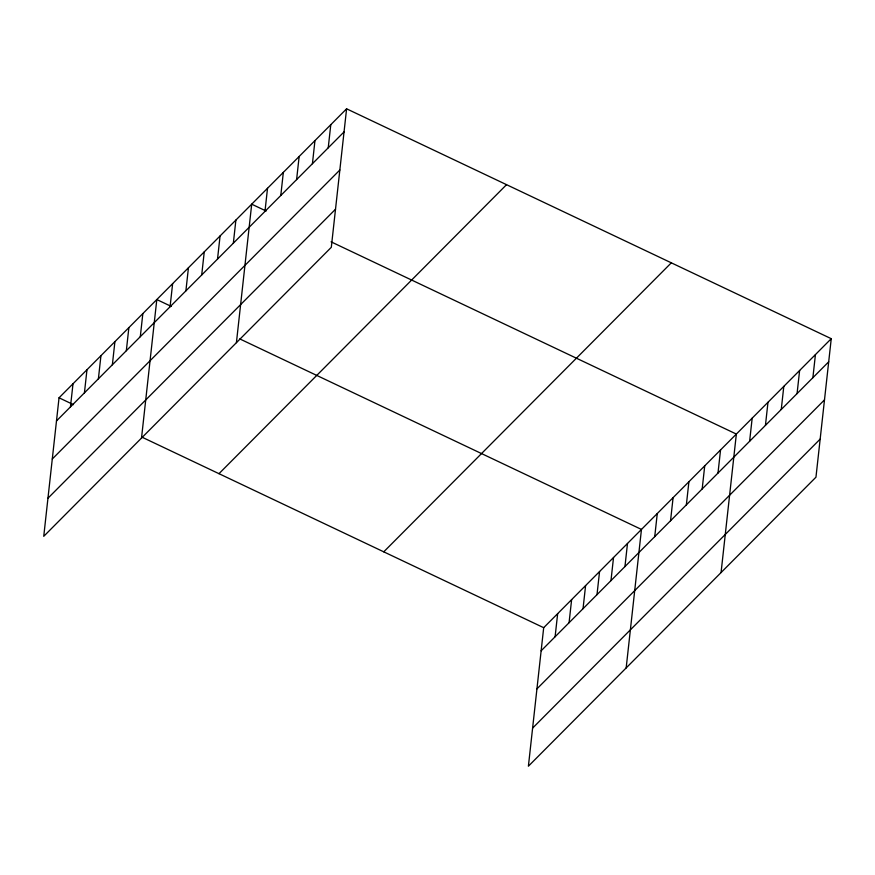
<?xml version="1.0" encoding="UTF-8"?>
<svg xmlns="http://www.w3.org/2000/svg" width="875" height="875" viewBox="0 0 875 875"><rect width="100%" height="100%" fill="white"/><g stroke="black" fill="none" stroke-linecap="round" stroke-linejoin="round"><path stroke-width="1.31" d="M346.598 108.806L59.041 397.808L43.75 536.309L331.308 247.308L346.598 108.806L831.25 338.691L815.959 477.192L528.402 766.194L543.692 627.692L831.25 338.691M70.459 406.886L73.008 383.775M84.427 392.842L86.975 369.742M98.394 378.809L100.942 355.698M112.361 364.777L114.909 341.666M126.328 350.733L128.877 327.622M140.295 336.7L142.844 313.589M141.52 438.047L156.811 299.556L171.238 306.392M170.078 306.764L172.627 283.653M185.894 290.872L188.442 267.761M201.709 274.98L204.258 251.869M217.525 259.077L220.073 235.966M233.341 243.184L235.889 220.073M236.414 342.672L251.705 204.181L266.131 211.028M264.972 211.4L267.52 188.289M280.788 195.497L283.336 172.386M296.603 179.605L299.152 156.494M312.419 163.713L314.967 140.602M328.234 147.809L330.783 124.709M555.1 636.77L557.659 613.659M569.067 622.727L571.627 599.627M583.034 608.694L585.594 585.583M597.002 594.661L599.561 571.55M610.969 580.617L613.528 557.506M624.947 566.584L627.495 543.473M626.172 667.931L641.462 529.43L239.783 338.909M654.73 536.648L657.278 513.538M670.545 520.756L673.094 497.645M686.361 504.864L688.909 481.753M702.177 488.961L704.725 465.85M717.992 473.069L720.541 449.958M721.066 572.556L736.356 434.066L331.067 241.828M749.623 441.273L752.172 418.173M765.439 425.381L767.987 402.27M781.255 409.489L783.803 386.378M797.07 393.597L799.619 370.486M812.886 377.694L815.434 354.594M56.492 420.919L344.05 131.917M52.281 459.003L339.85 170.002M47.95 498.225L335.519 209.223M218.98 473.67L506.538 184.669M383.753 551.83L671.311 262.828M541.133 650.803L828.702 361.802M536.933 688.877L824.491 399.875M532.602 728.109L820.159 439.108M59.041 397.808L73.467 404.655M142.013 437.172L543.692 627.692"/></g></svg>
